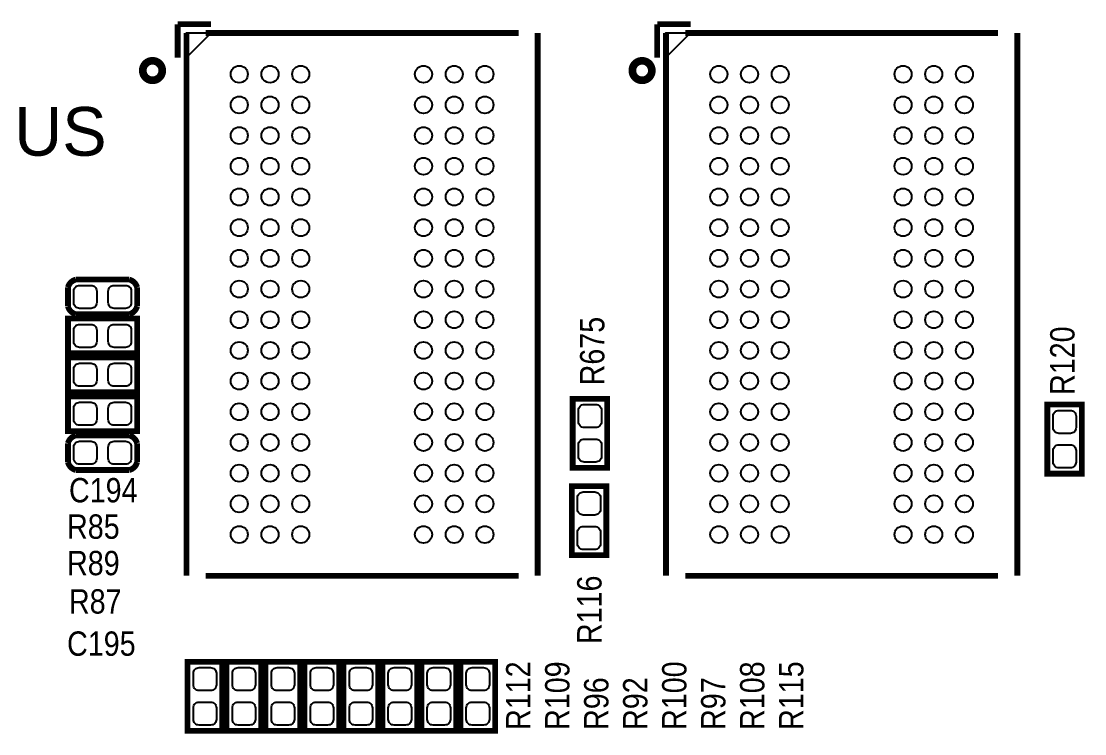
# Model space of a CAD drawing. Extents: x 35 to 236, y 10 to 166.
# Drawn here: x 51.11 to 78.82, y 31.65 to 50.22 of the extents above; entities that cross this region are included whole.
import ezdxf

# ---------------------------------------------------------------- set-up
doc = ezdxf.new("R2010")
doc.units = 0
for name, color, linetype in [('BG_SILKSCREEN_TOP', 254, 'CONTINUOUS'), ('PG_SILKSCREEN_TOP', 254, 'CONTINUOUS'), ('PIN_SOLDERMASK_TOP', 85, 'CONTINUOUS'), ('RD_SILKSCREEN_TOP', 142, 'CONTINUOUS')]:
    doc.layers.add(name, color=color, linetype=linetype)

msp = doc.modelspace()

# ---------------------------------------------------------------- linework, layer by layer
at = {"layer": 'PG_SILKSCREEN_TOP'}
for points, const_width in [([(56.0517, 50.1457), (55.183, 50.1457)], 0.1524), ([(55.183, 50.1457), (55.183, 49.277)], 0.1524), ([(68.5457, 50.1457), (67.677, 50.1457)], 0.1524), ([(67.677, 50.1457), (67.677, 49.277)], 0.1524), ([(55.4116, 35.7647), (55.4116, 49.9171)], 0.1524), ([(55.9116, 49.9171), (64.064, 49.9171)], 0.1524), ([(64.564, 49.9171), (64.564, 35.7647)], 0.1524), ([(67.9056, 35.7647), (67.9056, 49.9171)], 0.1524), ([(68.4056, 49.9171), (76.558, 49.9171)], 0.1524), ([(77.058, 49.9171), (77.058, 35.7647)], 0.1524), ([(54.124, 42.7867), (54.124, 43.2867)], 0.15), ([(54.124, 41.8207), (54.124, 41.5707), (52.324, 41.5707), (52.324, 42.4707), (54.124, 42.4707), (54.124, 41.8207)], 0.15), ([(52.324, 41.2047), (52.324, 41.4547), (54.124, 41.4547), (54.124, 40.5547), (52.324, 40.5547), (52.324, 41.2047)], 0.15), ([(54.124, 39.7887), (54.124, 39.5387), (52.324, 39.5387), (52.324, 40.4387), (54.124, 40.4387), (54.124, 39.7887)], 0.15), ([(65.724, 38.5807), (65.474, 38.5807), (65.474, 40.3807), (66.374, 40.3807), (66.374, 38.5807), (65.724, 38.5807)], 0.15), ([(78.091, 38.4287), (77.841, 38.4287), (77.841, 40.2287), (78.741, 40.2287), (78.741, 38.4287), (78.091, 38.4287)], 0.15), ([(52.324, 39.2227), (52.324, 38.7227)], 0.15), ([(65.7, 36.3), (65.45, 36.3), (65.45, 38.1), (66.35, 38.1), (66.35, 36.3), (65.7, 36.3)], 0.15), ([(64.064, 35.7647), (55.9116, 35.7647)], 0.1524), ([(76.558, 35.7647), (68.4056, 35.7647)], 0.1524), ([(55.691, 31.7227), (55.441, 31.7227), (55.441, 33.5227), (56.341, 33.5227), (56.341, 31.7227), (55.691, 31.7227)], 0.15), ([(56.707, 31.7227), (56.457, 31.7227), (56.457, 33.5227), (57.357, 33.5227), (57.357, 31.7227), (56.707, 31.7227)], 0.15), ([(57.723, 31.7227), (57.473, 31.7227), (57.473, 33.5227), (58.373, 33.5227), (58.373, 31.7227), (57.723, 31.7227)], 0.15), ([(58.739, 31.7227), (58.489, 31.7227), (58.489, 33.5227), (59.389, 33.5227), (59.389, 31.7227), (58.739, 31.7227)], 0.15), ([(59.755, 31.7227), (59.505, 31.7227), (59.505, 33.5227), (60.405, 33.5227), (60.405, 31.7227), (59.755, 31.7227)], 0.15), ([(60.771, 31.7227), (60.521, 31.7227), (60.521, 33.5227), (61.421, 33.5227), (61.421, 31.7227), (60.771, 31.7227)], 0.15), ([(61.787, 31.7227), (61.537, 31.7227), (61.537, 33.5227), (62.437, 33.5227), (62.437, 31.7227), (61.787, 31.7227)], 0.15), ([(62.803, 31.7227), (62.553, 31.7227), (62.553, 33.5227), (63.453, 33.5227), (63.453, 31.7227), (62.803, 31.7227)], 0.15)]:
    msp.add_lwpolyline(points, dxfattribs=dict(at, const_width=const_width))
for points in [[(55.4116, 49.277), (55.4116, 49.9171), (56.0517, 49.9171)], [(67.9056, 49.277), (67.9056, 49.9171), (68.5457, 49.9171)]]:
    msp.add_lwpolyline(points, close=True, dxfattribs=at)
for points, const_width in [([(54.6269, 48.9369, 1), (54.4267, 48.9369, 1), (54.6269, 48.9369)], 0.508), ([(67.3829, 48.9369, 1), (67.1827, 48.9369, 1), (67.3829, 48.9369)], 0.508), ([(54.124, 43.2867, 0.265564), (53.924, 43.4867), (52.524, 43.4867, 0.265564), (52.324, 43.2867), (52.324, 42.7867, 0.265564), (52.524, 42.5867), (53.924, 42.5867, 0.265564), (54.124, 42.7867)], 0.15), ([(52.324, 38.7227, 0.265564), (52.524, 38.5227), (53.924, 38.5227, 0.265564), (54.124, 38.7227), (54.124, 39.2227, 0.265564), (53.924, 39.4227), (52.524, 39.4227, 0.265564), (52.324, 39.2227)], 0.15)]:
    msp.add_lwpolyline(points, format="xyb", dxfattribs=dict(at, const_width=const_width))
at = {"layer": 'PIN_SOLDERMASK_TOP'}
for points in [[(52.924, 42.7367), (52.624, 42.7367, -0.414214), (52.474, 42.8867), (52.474, 43.1867, -0.414214), (52.624, 43.3367), (52.924, 43.3367, -0.414214), (53.074, 43.1867), (53.074, 42.8867, -0.414214)], [(53.824, 42.7367), (53.524, 42.7367, -0.414214), (53.374, 42.8867), (53.374, 43.1867, -0.414214), (53.524, 43.3367), (53.824, 43.3367, -0.414214), (53.974, 43.1867), (53.974, 42.8867, -0.414214)], [(52.624, 42.3207), (52.924, 42.3207, -0.414214), (53.074, 42.1707), (53.074, 41.8707, -0.414214), (52.924, 41.7207), (52.624, 41.7207, -0.414214), (52.474, 41.8707), (52.474, 42.1707, -0.414214)], [(53.524, 42.3207), (53.824, 42.3207, -0.414214), (53.974, 42.1707), (53.974, 41.8707, -0.414214), (53.824, 41.7207), (53.524, 41.7207, -0.414214), (53.374, 41.8707), (53.374, 42.1707, -0.414214)], [(52.924, 40.7047), (52.624, 40.7047, -0.414214), (52.474, 40.8547), (52.474, 41.1547, -0.414214), (52.624, 41.3047), (52.924, 41.3047, -0.414214), (53.074, 41.1547), (53.074, 40.8547, -0.414214)], [(53.824, 40.7047), (53.524, 40.7047, -0.414214), (53.374, 40.8547), (53.374, 41.1547, -0.414214), (53.524, 41.3047), (53.824, 41.3047, -0.414214), (53.974, 41.1547), (53.974, 40.8547, -0.414214)], [(52.624, 40.2887), (52.924, 40.2887, -0.414214), (53.074, 40.1387), (53.074, 39.8387, -0.414214), (52.924, 39.6887), (52.624, 39.6887, -0.414214), (52.474, 39.8387), (52.474, 40.1387, -0.414214)], [(53.524, 40.2887), (53.824, 40.2887, -0.414214), (53.974, 40.1387), (53.974, 39.8387, -0.414214), (53.824, 39.6887), (53.524, 39.6887, -0.414214), (53.374, 39.8387), (53.374, 40.1387, -0.414214)], [(66.224, 40.0807), (66.224, 39.7807, -0.414214), (66.074, 39.6307), (65.774, 39.6307, -0.414214), (65.624, 39.7807), (65.624, 40.0807, -0.414214), (65.774, 40.2307), (66.074, 40.2307, -0.414214)], [(78.591, 39.9287), (78.591, 39.6287, -0.414214), (78.441, 39.4787), (78.141, 39.4787, -0.414214), (77.991, 39.6287), (77.991, 39.9287, -0.414214), (78.141, 40.0787), (78.441, 40.0787, -0.414214)], [(52.624, 39.2727), (52.924, 39.2727, -0.414214), (53.074, 39.1227), (53.074, 38.8227, -0.414214), (52.924, 38.6727), (52.624, 38.6727, -0.414214), (52.474, 38.8227), (52.474, 39.1227, -0.414214)], [(53.524, 39.2727), (53.824, 39.2727, -0.414214), (53.974, 39.1227), (53.974, 38.8227, -0.414214), (53.824, 38.6727), (53.524, 38.6727, -0.414214), (53.374, 38.8227), (53.374, 39.1227, -0.414214)], [(66.224, 39.1807), (66.224, 38.8807, -0.414214), (66.074, 38.7307), (65.774, 38.7307, -0.414214), (65.624, 38.8807), (65.624, 39.1807, -0.414214), (65.774, 39.3307), (66.074, 39.3307, -0.414214)], [(78.591, 39.0287), (78.591, 38.7287, -0.414214), (78.441, 38.5787), (78.141, 38.5787, -0.414214), (77.991, 38.7287), (77.991, 39.0287, -0.414214), (78.141, 39.1787), (78.441, 39.1787, -0.414214)], [(66.2, 37.8), (66.2, 37.5, -0.414214), (66.05, 37.35), (65.75, 37.35, -0.414214), (65.6, 37.5), (65.6, 37.8, -0.414214), (65.75, 37.95), (66.05, 37.95, -0.414214)], [(66.2, 36.9), (66.2, 36.6, -0.414214), (66.05, 36.45), (65.75, 36.45, -0.414214), (65.6, 36.6), (65.6, 36.9, -0.414214), (65.75, 37.05), (66.05, 37.05, -0.414214)], [(56.191, 33.2227), (56.191, 32.9227, -0.414214), (56.041, 32.7727), (55.741, 32.7727, -0.414214), (55.591, 32.9227), (55.591, 33.2227, -0.414214), (55.741, 33.3727), (56.041, 33.3727, -0.414214)], [(57.207, 33.2227), (57.207, 32.9227, -0.414214), (57.057, 32.7727), (56.757, 32.7727, -0.414214), (56.607, 32.9227), (56.607, 33.2227, -0.414214), (56.757, 33.3727), (57.057, 33.3727, -0.414214)], [(58.223, 33.2227), (58.223, 32.9227, -0.414214), (58.073, 32.7727), (57.773, 32.7727, -0.414214), (57.623, 32.9227), (57.623, 33.2227, -0.414214), (57.773, 33.3727), (58.073, 33.3727, -0.414214)], [(59.239, 33.2227), (59.239, 32.9227, -0.414214), (59.089, 32.7727), (58.789, 32.7727, -0.414214), (58.639, 32.9227), (58.639, 33.2227, -0.414214), (58.789, 33.3727), (59.089, 33.3727, -0.414214)], [(60.255, 33.2227), (60.255, 32.9227, -0.414214), (60.105, 32.7727), (59.805, 32.7727, -0.414214), (59.655, 32.9227), (59.655, 33.2227, -0.414214), (59.805, 33.3727), (60.105, 33.3727, -0.414214)], [(61.271, 33.2227), (61.271, 32.9227, -0.414214), (61.121, 32.7727), (60.821, 32.7727, -0.414214), (60.671, 32.9227), (60.671, 33.2227, -0.414214), (60.821, 33.3727), (61.121, 33.3727, -0.414214)], [(62.287, 33.2227), (62.287, 32.9227, -0.414214), (62.137, 32.7727), (61.837, 32.7727, -0.414214), (61.687, 32.9227), (61.687, 33.2227, -0.414214), (61.837, 33.3727), (62.137, 33.3727, -0.414214)], [(63.303, 33.2227), (63.303, 32.9227, -0.414214), (63.153, 32.7727), (62.853, 32.7727, -0.414214), (62.703, 32.9227), (62.703, 33.2227, -0.414214), (62.853, 33.3727), (63.153, 33.3727, -0.414214)], [(56.191, 32.3227), (56.191, 32.0227, -0.414214), (56.041, 31.8727), (55.741, 31.8727, -0.414214), (55.591, 32.0227), (55.591, 32.3227, -0.414214), (55.741, 32.4727), (56.041, 32.4727, -0.414214)], [(57.207, 32.3227), (57.207, 32.0227, -0.414214), (57.057, 31.8727), (56.757, 31.8727, -0.414214), (56.607, 32.0227), (56.607, 32.3227, -0.414214), (56.757, 32.4727), (57.057, 32.4727, -0.414214)], [(58.223, 32.3227), (58.223, 32.0227, -0.414214), (58.073, 31.8727), (57.773, 31.8727, -0.414214), (57.623, 32.0227), (57.623, 32.3227, -0.414214), (57.773, 32.4727), (58.073, 32.4727, -0.414214)], [(59.239, 32.3227), (59.239, 32.0227, -0.414214), (59.089, 31.8727), (58.789, 31.8727, -0.414214), (58.639, 32.0227), (58.639, 32.3227, -0.414214), (58.789, 32.4727), (59.089, 32.4727, -0.414214)], [(60.255, 32.3227), (60.255, 32.0227, -0.414214), (60.105, 31.8727), (59.805, 31.8727, -0.414214), (59.655, 32.0227), (59.655, 32.3227, -0.414214), (59.805, 32.4727), (60.105, 32.4727, -0.414214)], [(61.271, 32.3227), (61.271, 32.0227, -0.414214), (61.121, 31.8727), (60.821, 31.8727, -0.414214), (60.671, 32.0227), (60.671, 32.3227, -0.414214), (60.821, 32.4727), (61.121, 32.4727, -0.414214)], [(62.287, 32.3227), (62.287, 32.0227, -0.414214), (62.137, 31.8727), (61.837, 31.8727, -0.414214), (61.687, 32.0227), (61.687, 32.3227, -0.414214), (61.837, 32.4727), (62.137, 32.4727, -0.414214)], [(63.303, 32.3227), (63.303, 32.0227, -0.414214), (63.153, 31.8727), (62.853, 31.8727, -0.414214), (62.703, 32.0227), (62.703, 32.3227, -0.414214), (62.853, 32.4727), (63.153, 32.4727, -0.414214)]]:
    msp.add_lwpolyline(points, format="xyb", close=True, dxfattribs=at)
for centre in [(56.7879, 48.8409), (57.5878, 48.8409), (58.3879, 48.8409), (61.5877, 48.8409), (62.3878, 48.8409), (63.1877, 48.8409), (69.2819, 48.8409), (70.0818, 48.8409), (70.8819, 48.8409), (74.0817, 48.8409), (74.8818, 48.8409), (75.6817, 48.8409), (56.7879, 48.0408), (57.5878, 48.0408), (58.3879, 48.0408), (61.5877, 48.0408), (62.3878, 48.0408), (63.1877, 48.0408), (69.2819, 48.0408), (70.0818, 48.0408), (70.8819, 48.0408), (74.0817, 48.0408), (74.8818, 48.0408), (75.6817, 48.0408), (56.7879, 47.2409), (57.5878, 47.2409), (58.3879, 47.2409), (61.5877, 47.2409), (62.3878, 47.2409), (63.1877, 47.2409), (69.2819, 47.2409), (70.0818, 47.2409), (70.8819, 47.2409), (74.0817, 47.2409), (74.8818, 47.2409), (75.6817, 47.2409), (56.7879, 46.4408), (57.5878, 46.4408), (58.3879, 46.4408), (61.5877, 46.4408), (62.3878, 46.4408), (63.1877, 46.4408), (69.2819, 46.4408), (70.0818, 46.4408), (70.8819, 46.4408), (74.0817, 46.4408), (74.8818, 46.4408), (75.6817, 46.4408), (56.7879, 45.641), (57.5878, 45.641), (58.3879, 45.641), (61.5877, 45.641), (62.3878, 45.641), (63.1877, 45.641), (69.2819, 45.641), (70.0818, 45.641), (70.8819, 45.641), (74.0817, 45.641), (74.8818, 45.641), (75.6817, 45.641), (56.7879, 44.8409), (57.5878, 44.8409), (58.3879, 44.8409), (61.5877, 44.8409), (62.3878, 44.8409), (63.1877, 44.8409), (69.2819, 44.8409), (70.0818, 44.8409), (70.8819, 44.8409), (74.0817, 44.8409), (74.8818, 44.8409), (75.6817, 44.8409), (56.7879, 44.0408), (57.5878, 44.0408), (58.3879, 44.0408), (61.5877, 44.0408), (62.3878, 44.0408), (63.1877, 44.0408), (69.2819, 44.0408), (70.0818, 44.0408), (70.8819, 44.0408), (74.0817, 44.0408), (74.8818, 44.0408), (75.6817, 44.0408), (56.7879, 43.2409), (57.5878, 43.2409), (58.3879, 43.2409), (61.5877, 43.2409), (62.3878, 43.2409), (63.1877, 43.2409), (69.2819, 43.2409), (70.0818, 43.2409), (70.8819, 43.2409), (74.0817, 43.2409), (74.8818, 43.2409), (75.6817, 43.2409), (56.7879, 42.4409), (57.5878, 42.4409), (58.3879, 42.4409), (61.5877, 42.4409), (62.3878, 42.4409), (63.1877, 42.4409), (69.2819, 42.4409), (70.0818, 42.4409), (70.8819, 42.4409), (74.0817, 42.4409), (74.8818, 42.4409), (75.6817, 42.4409), (56.7879, 41.641), (57.5878, 41.641), (58.3879, 41.641), (61.5877, 41.641), (62.3878, 41.641), (63.1877, 41.641), (69.2819, 41.641), (70.0818, 41.641), (70.8819, 41.641), (74.0817, 41.641), (74.8818, 41.641), (75.6817, 41.641), (56.7879, 40.8409), (57.5878, 40.8409), (58.3879, 40.8409), (61.5877, 40.8409), (62.3878, 40.8409), (63.1877, 40.8409), (69.2819, 40.8409), (70.0818, 40.8409), (70.8819, 40.8409), (74.0817, 40.8409), (74.8818, 40.8409), (75.6817, 40.8409), (56.7879, 40.0408), (57.5878, 40.0408), (58.3879, 40.0408), (61.5877, 40.0408), (62.3878, 40.0408), (63.1877, 40.0408), (69.2819, 40.0408), (70.0818, 40.0408), (70.8819, 40.0408), (74.0817, 40.0408), (74.8818, 40.0408), (75.6817, 40.0408), (56.7879, 39.241), (57.5878, 39.241), (58.3879, 39.241), (61.5877, 39.241), (62.3878, 39.241), (63.1877, 39.241), (69.2819, 39.241), (70.0818, 39.241), (70.8819, 39.241), (74.0817, 39.241), (74.8818, 39.241), (75.6817, 39.241), (56.7879, 38.4409), (57.5878, 38.4409), (58.3879, 38.4409), (61.5877, 38.4409), (62.3878, 38.4409), (63.1877, 38.4409), (69.2819, 38.4409), (70.0818, 38.4409), (70.8819, 38.4409), (74.0817, 38.4409), (74.8818, 38.4409), (75.6817, 38.4409), (56.7879, 37.641), (57.5878, 37.641), (58.3879, 37.641), (61.5877, 37.641), (62.3878, 37.641), (63.1877, 37.641), (69.2819, 37.641), (70.0818, 37.641), (70.8819, 37.641), (74.0817, 37.641), (74.8818, 37.641), (75.6817, 37.641), (56.7879, 36.8409), (57.5878, 36.8409), (58.3879, 36.8409), (61.5877, 36.8409), (62.3878, 36.8409), (63.1877, 36.8409), (69.2819, 36.8409), (70.0818, 36.8409), (70.8819, 36.8409), (74.0817, 36.8409), (74.8818, 36.8409), (75.6817, 36.8409)]:
    msp.add_circle(centre, 0.2224, dxfattribs=at)

# ---------------------------------------------------------------- texts
at = {"layer": 'BG_SILKSCREEN_TOP', "width": 1.02}
msp.add_text('ERROR_STATUS', height=1.27, dxfattribs=at).set_placement((39.2778, 46.7167))
at = {"layer": 'RD_SILKSCREEN_TOP', "width": 0.88}
for s, p in [('R675', (66.3, 40.73)), ('R120', (78.55, 40.48)), ('R116', (66.226, 33.9853)), ('R112', (64.3743, 31.7477)), ('R109', (65.3903, 31.7477)), ('R100', (68.4383, 31.7477)), ('R108', (70.4703, 31.7477)), ('R115', (71.4863, 31.7477)), ('R96', (66.4063, 31.7477)), ('R92', (67.4223, 31.7477)), ('R97', (69.4543, 31.7477))]:
    msp.add_text(s, height=0.635, rotation=90, dxfattribs=at).set_placement(p)
for s, p in [('C194', (52.35, 37.68)), ('R85', (52.3, 36.73)), ('R89', (52.3, 35.78)), ('R87', (52.35, 34.78)), ('C195', (52.3, 33.68))]:
    msp.add_text(s, height=0.635, dxfattribs=at).set_placement(p)

doc.saveas('drawing.dxf')
